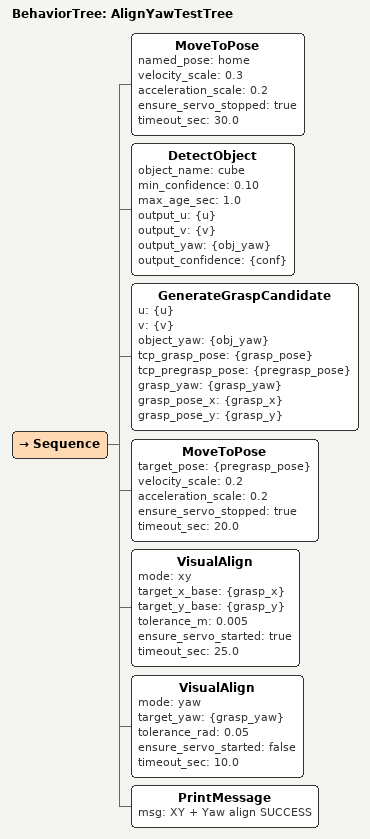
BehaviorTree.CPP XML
<root BTCPP_format="4">
    <BehaviorTree ID="AlignYawTestTree">
        <Sequence>
            <MoveToPose named_pose="home"
                velocity_scale="0.3" acceleration_scale="0.2"
                ensure_servo_stopped="true"
                timeout_sec="30.0" />

            <DetectObject object_name="cube"
                min_confidence="0.10" max_age_sec="1.0"
                output_u="{u}" output_v="{v}"
                output_yaw="{obj_yaw}" output_confidence="{conf}" />

            <GenerateGraspCandidate u="{u}" v="{v}" object_yaw="{obj_yaw}"
                tcp_grasp_pose="{grasp_pose}"
                tcp_pregrasp_pose="{pregrasp_pose}"
                grasp_yaw="{grasp_yaw}"
                grasp_pose_x="{grasp_x}"
                grasp_pose_y="{grasp_y}" />

            <MoveToPose target_pose="{pregrasp_pose}"
                velocity_scale="0.2" acceleration_scale="0.2"
                ensure_servo_stopped="true"
                timeout_sec="20.0" />

            <!--先xy
            对齐 -->
            <VisualAlign mode="xy"
                target_x_base="{grasp_x}" target_y_base="{grasp_y}"
                tolerance_m="0.005"
                ensure_servo_started="true"
                timeout_sec="25.0" />

            <!-- 再 yaw 对齐 -->
            <VisualAlign mode="yaw"
                target_yaw="{grasp_yaw}"
                tolerance_rad="0.05"
                ensure_servo_started="false"
                timeout_sec="10.0" />

            <PrintMessage msg="XY + Yaw align SUCCESS" />
        </Sequence>
    </BehaviorTree>
</root>
